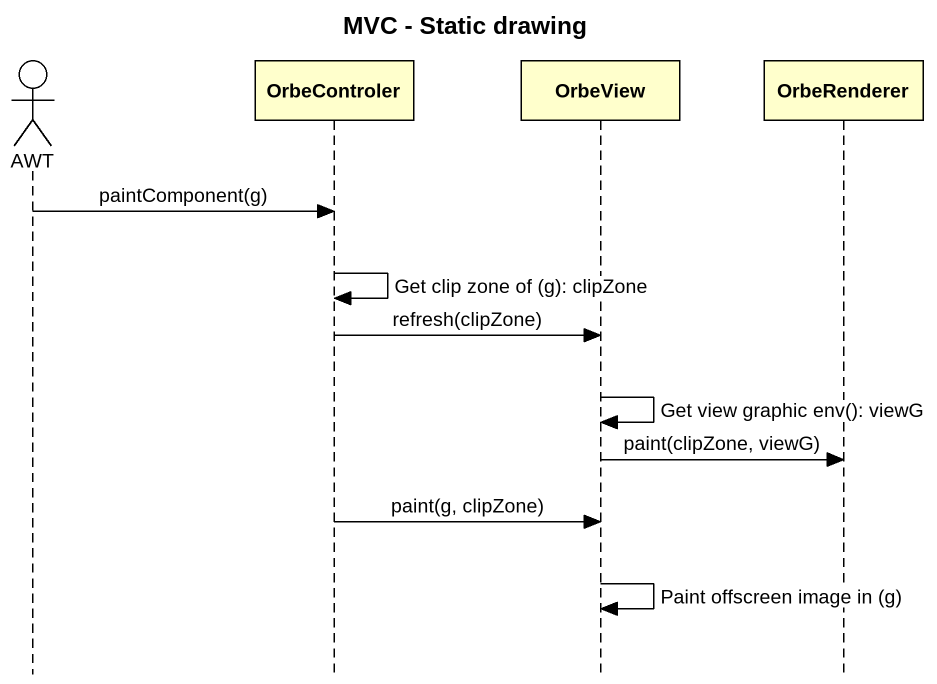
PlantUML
@startuml
title MVC - Static drawing
hide footbox
actor AWT
participant OrbeControler
participant OrbeView
participant OrbeRenderer

AWT -> OrbeControler : paintComponent(g)
OrbeControler -> OrbeControler : Get clip zone of (g): clipZone
OrbeControler -> OrbeView : refresh(clipZone)
OrbeView -> OrbeView : Get view graphic env(): viewG
OrbeView -> OrbeRenderer : paint(clipZone, viewG)
OrbeControler -> OrbeView : paint(g, clipZone)
OrbeView -> OrbeView : Paint offscreen image in (g)
@enduml
